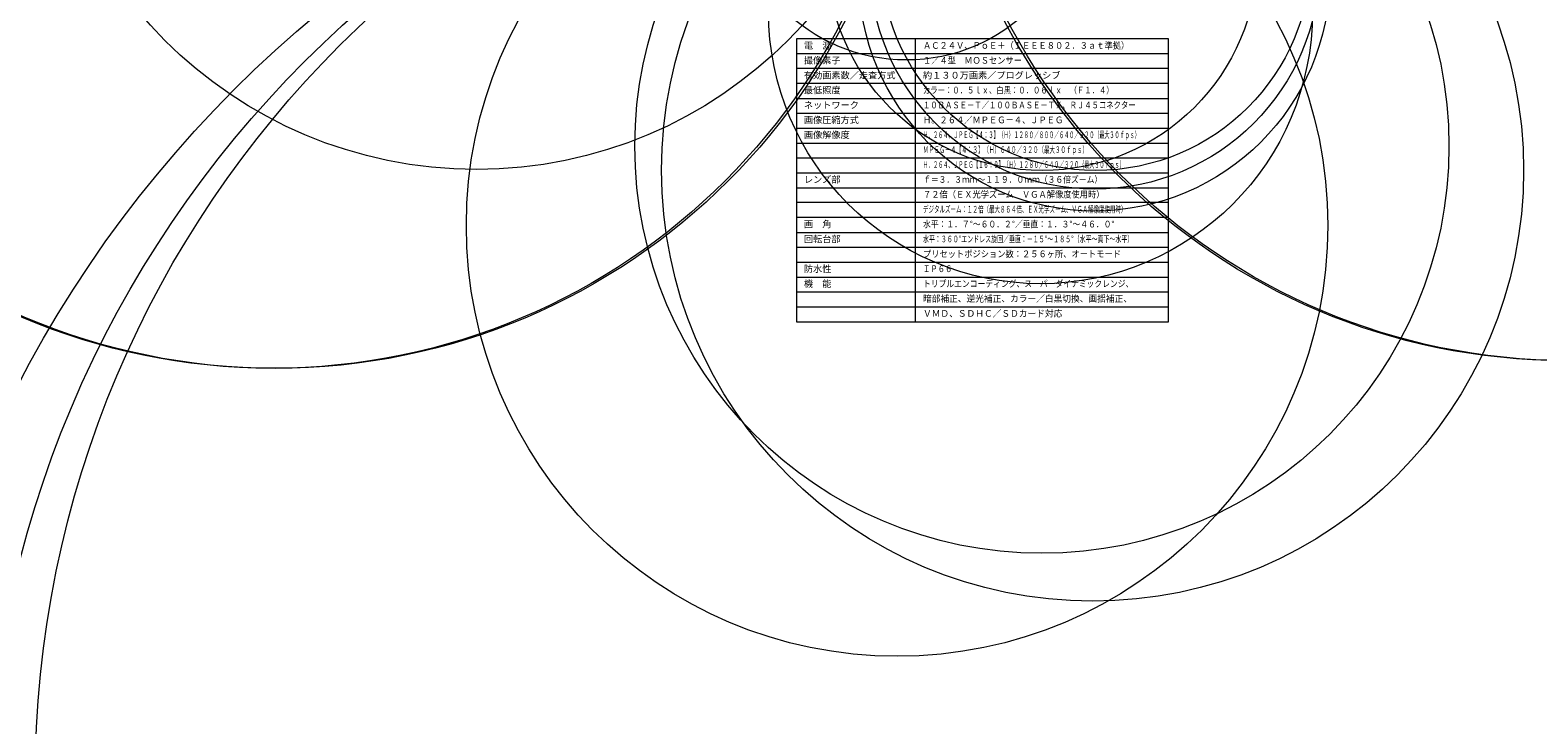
# Model space of a CAD drawing. Units: millimetres, scale not verified. Extents: x -9876 to 10121, y -1333 to 20075.
# Drawn here: x -320 to 186, y -252 to -19 of the extents above; entities that cross this region are included whole.
import ezdxf
from ezdxf.enums import TextEntityAlignment as Align

# ---------------------------------------------------------------- set-up
doc = ezdxf.new("R2010")
doc.units = ezdxf.units.MM
doc.header["$LTSCALE"] = 0.125
doc.layers.add('0-1_WAKU', color=1, linetype='Continuous', lineweight=18)
doc.layers.add('0-4_GAIKEI', color=1, linetype='Continuous', lineweight=18)
doc.layers.add('0-2_MOJI1', color=7, linetype='Continuous')
doc.styles.add('ＭＳ ゴシック', font='')
doc.styles.get('ＭＳ ゴシック').set_extended_font_data('MS Gothic')

msp = doc.modelspace()

# ---------------------------------------------------------------- linework, layer by layer
at = {"layer": '0-1_WAKU', "color": 4}
for p, q in [((-62.7718, -21.5067), (-62.7718, -116.5067)), ((62.2282, -21.5067), (-62.7718, -21.5067)), ((-22.7718, -116.5067), (-22.7718, -21.5067)), ((62.2282, -116.5067), (62.2282, -21.5067)), ((-62.7718, -116.5067), (62.2282, -116.5067))]:
    msp.add_line(p, q, dxfattribs=at)
at = {"layer": '0-1_WAKU'}
for p, q in [((62.2282, -26.5067), (-62.7718, -26.5067)), ((62.2282, -31.5067), (-62.7718, -31.5067)), ((62.2282, -36.5067), (-62.7718, -36.5067)), ((-62.7718, -41.5067), (62.2282, -41.5067)), ((-62.7718, -46.5067), (62.2282, -46.5067)), ((-62.7718, -51.5067), (62.2282, -51.5067)), ((-62.7718, -56.5067), (62.2282, -56.5067)), ((-62.7718, -61.5067), (62.2282, -61.5067)), ((-62.7718, -66.5067), (62.2282, -66.5067)), ((-62.7718, -71.5067), (62.2282, -71.5067)), ((62.2282, -76.5067), (-62.7718, -76.5067)), ((62.2282, -81.5067), (-62.7718, -81.5067)), ((-62.7718, -86.5067), (62.2282, -86.5067)), ((-62.7718, -91.5067), (62.2282, -91.5067)), ((-62.7718, -96.5067), (62.2282, -96.5067)), ((-62.7718, -101.5067), (62.2282, -101.5067)), ((-62.7718, -106.5067), (62.2282, -106.5067)), ((-62.7718, -111.5067), (62.2282, -111.5067))]:
    msp.add_line(p, q, dxfattribs=at)
at = {"layer": '0-4_GAIKEI'}
for centre, radius in [((-238.7784, 82.87), 215.0153), ((-237.7053, 82.8513), 215.0153), ((195.3956, 82.8046), 212.3644), ((196.4687, 82.8233), 212.3644), ((-170.2728, 82.5963), 147.9619), ((-25.845, 30.5143), 59.0879), ((27.0518, -627.082), 705.8096), ((30.0968, -320.4427), 398.5536), ((30.7216, -287.691), 365.7985), ((30.8967, -270.6774), 349.3842), ((19.6761, -57.5645), 136.7235), ((36.6921, -65.6111), 144.7701), ((19.2147, -12.3859), 91.3511), ((19.7463, 6.6247), 72.3237), ((37.2486, -0.182), 79.1472), ((37.4005, 3.5935), 75.5619), ((37.7463, 6.6247), 72.3237), ((-28.9702, -84.1772), 144.6831)]:
    msp.add_circle(centre, radius, dxfattribs=at)

# ---------------------------------------------------------------- texts
at = {"layer": '0-2_MOJI1', "style": 'ＭＳ ゴシック'}
for s, p in [('電\u3000源', (-60.2718, -25.5067)), ('撮像素子', (-60.2718, -30.5067)), ('有効画素数／走査方式', (-60.2718, -35.5067)), ('約１３０万画素／プログレッシブ', (-20.2718, -35.5067)), ('最低照度', (-60.2718, -40.5067)), ('ネットワーク', (-60.2718, -45.5067)), ('画像圧縮方式', (-60.2718, -50.5067)), ('画像解像度', (-60.2718, -55.5067)), ('レンズ部', (-60.2718, -70.5067)), ('画\u3000角', (-60.2718, -85.5067)), ('回転台部', (-60.2718, -90.5067)), ('防水性', (-60.2718, -100.5067)), ('機\u3000能', (-60.2718, -105.5067))]:
    msp.add_text(s, height=2.199, dxfattribs=at).set_placement(p, align=Align.BOTTOM_LEFT)
for s, width, p in [('ＡＣ２４Ｖ、ＰｏＥ＋（ＩＥＥＥ８０２．３ａｔ準拠）', 0.9, (-20.2718, -25.5067)), ('１／４型\u3000ＭＯＳセンサー', 0.9, (-20.2718, -30.5067)), ('カラー：０．５ｌｘ、白黒：０．０６ｌｘ\u3000（Ｆ１．４）', 0.8, (-20.2718, -40.5067)), ('１０ＢＡＳＥ－Ｔ／１００ＢＡＳＥ－ＴＸ、ＲＪ４５コネクター', 0.8, (-20.2718, -45.5067)), ('Ｈ。２６４／ＭＰＥＧ－４、ＪＰＥＧ', 0.9, (-20.2718, -50.5067)), ('Ｈ．２６４、ＪＰＥＧ【４：３】（Ｈ）１２８０／８００／６４０／３２０（最大３０ｆｐｓ）', 0.55, (-20.2718, -55.5067)), ('ＭＰＥＧ－４【４：３】（Ｈ）６４０／３２０（最大３０ｆｐｓ）', 0.6, (-20.2718, -60.5067)), ('Ｈ．２６４、ＪＰＥＧ【１６：９】（Ｈ）１２８０／６４０／３２０（最大３０ｆｐｓ）', 0.55, (-20.2718, -65.5067)), ('ｆ＝３．３ｍｍ～１１９．０ｍｍ（３６倍ズーム）', 0.85, (-20.2718, -70.5067)), ('７２倍（ＥＸ光学ズーム\u3000ＶＧＡ解像度使用時）', 0.9, (-20.2718, -75.5067)), ('デジタルズーム：１２倍（最大８６４倍、ＥＸ光学ズーム、ＶＧＡ解像度使用時）', 0.6, (-20.2718, -80.5067)), ('水平：１．７°～６０．２°／垂直：１．３°～４６．０°', 0.85, (-20.2718, -85.5067)), ('水平：３６０°エンドレス旋回／垂直：－１５°～１８５°（水平～真下～水平）', 0.65, (-20.2718, -90.5067)), ('プリセットポジション数：２５６ヶ所、オートモード', 0.9, (-20.2718, -95.5067)), ('ＩＰ６６', 0.8, (-20.2718, -100.5067)), ('トリプルエンコーディング、スーパーダイナミックレンジ、', 0.85, (-20.2718, -105.5067)), ('暗部補正、逆光補正、カラー／白黒切換、画揺補正、', 0.95, (-20.2718, -110.5067)), ('ＶＭＤ、ＳＤＨＣ／ＳＤカード対応', 0.95, (-20.2718, -115.5067))]:
    msp.add_text(s, height=2.199, dxfattribs=dict(at, width=width)).set_placement(p, align=Align.BOTTOM_LEFT)

doc.saveas('drawing.dxf')
